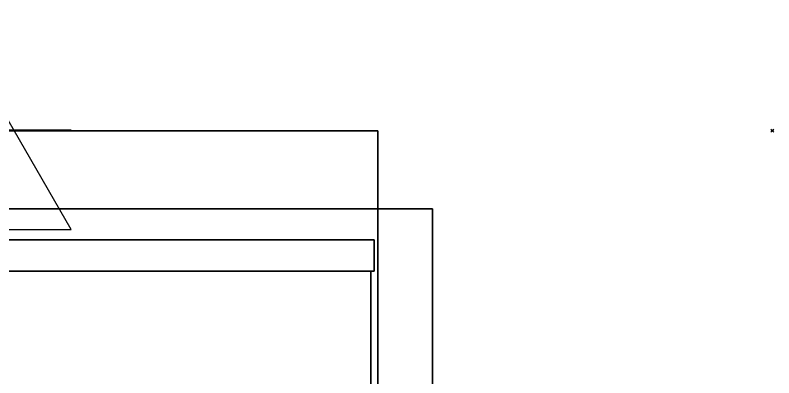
# Model space of a CAD drawing. Extents: x -1 to 971, y -1221 to 74.
# Drawn here: x 485.2 to 971.4, y -158.4 to 74.1 of the extents above; entities that cross this region are included whole.
import ezdxf

# ---------------------------------------------------------------- set-up
doc = ezdxf.new("R2010")
doc.units = 0
doc.header["$PDMODE"] = 35
for name, color, linetype in [('PQ_200_2D', 1, 'Continuous'), ('PQ_200_3D', 1, 'Continuous'), ('PQ_204_2D', 7, 'Continuous'), ('PQ_CON_STEAM_INT', 7, 'Continuous'), ('PQ_INS_3D', 3, 'Continuous')]:
    doc.layers.add(name, color=color, linetype=linetype)

# ---------------------------------------------------------------- blocks, each defined once
blk = doc.blocks.new('STEAM')
at = {"extrusion": (-1, 0, 0)}
blk.add_lwpolyline([(-0.018, 2.563), (-2.963, -2.537), (2.926, -2.537)], close=True, dxfattribs=at)
at = {"elevation": 0.013}
blk.add_lwpolyline([(0, 2.568), (-2.944, -2.532), (2.944, -2.532)], close=True, dxfattribs=at)
at = {"extrusion": (0, -1, 0), "elevation": -0.018}
blk.add_lwpolyline([(0, 2.563), (-2.944, -2.537), (2.944, -2.537)], close=True, dxfattribs=at)

msp = doc.modelspace()

# ---------------------------------------------------------------- linework, layer by layer
at = {"layer": 'PQ_200_2D'}
for points in [[(252.68, -50), (252.68, 0), (717.68, 0), (717.68, -50)], [(717.68, -50), (752.68, -50), (752.68, -960)]]:
    msp.add_lwpolyline(points, dxfattribs=at)
at = {"layer": 'PQ_200_3D'}
for points in [[(252.68, -1120), (252.68, 0), (717.68, 0), (717.68, -1120)], [(252.68, -995, 65), (717.68, -995, 65), (717.68, 0, 65), (252.68, 0, 65)], [(252.68, 0), (252.68, 0, 65), (717.68, 0, 65), (717.68, 0)], [(717.68, -1120), (717.68, 0), (717.68, 0, 65), (717.68, -1120, 65)], [(217.68, -50, 1685), (217.68, -50, 1945), (752.68, -50, 1945), (752.68, -50, 1685)], [(752.68, -1080, 1685), (752.68, -50, 1685), (752.68, -50, 1945), (752.68, -1080, 1945)], [(255.18, -90, 65), (255.18, -70, 65), (715.18, -70, 65), (715.18, -90, 65)], [(255.18, -90, 1685), (715.18, -90, 1685), (715.18, -70, 1685), (255.18, -70, 1685)], [(255.18, -70, 65), (255.18, -70, 1685), (715.18, -70, 1685), (715.18, -70, 65)], [(715.18, -90, 65), (715.18, -70, 65), (715.18, -70, 1685), (715.18, -90, 1685)], [(255.18, -90, 65), (715.18, -90, 65), (715.18, -90, 1685), (255.18, -90, 1685)], [(713.18, -90, 1685), (713.18, -570, 1685), (713.18, -570, 65), (713.18, -90, 65)]]:
    msp.add_3dface(points, dxfattribs=at)
at = {"layer": 'PQ_200_3D', "invisible_edges": 1}
for points in [[(217.68, -1080, 1945), (752.68, -1080, 1945), (752.68, -50, 1945), (217.68, -50, 1945)], [(217.68, -1080, 1685), (752.68, -1080, 1685), (752.68, -50, 1685), (217.68, -50, 1685)]]:
    msp.add_3dface(points, dxfattribs=at)
at = {"layer": 'PQ_204_2D'}
msp.add_line((252.68, -50), (717.68, -50), dxfattribs=at)
at = {"layer": 'PQ_INS_3D'}
msp.add_point((970.35, 0), dxfattribs=at)

# ---------------------------------------------------------------- block references
at = {"layer": 'PQ_CON_STEAM_INT', "xscale": 25, "yscale": 25, "zscale": 25}
msp.add_blockref('STEAM', (447.38, 0), dxfattribs=at)

doc.saveas('drawing.dxf')
